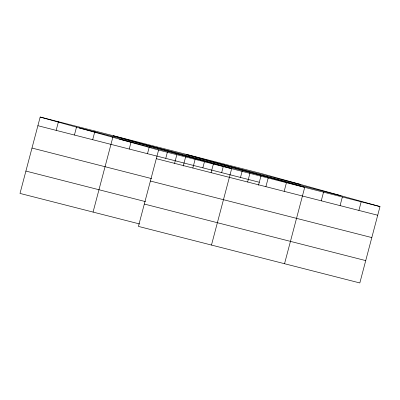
<?xml version="1.0" encoding="UTF-8"?>
<svg xmlns="http://www.w3.org/2000/svg" width="400" height="400" viewBox="0 0 400 400"><rect width="100%" height="100%" fill="white"/><g stroke="black" fill="none" stroke-linecap="round" stroke-linejoin="round"><path stroke-width="0.6" d="M40.175 117.05L158.585 150.03L138.41 226.395L359.825 282.95L380 206.58L261.59 173.605L40.175 117.05L20 193.42L139.615 223.97M56.16 130.37L58.445 121.715M74.425 135.035L76.56 126.96M92.69 139.7L94.975 131.05M93.065 212.08L112.94 136.87M129.225 149.035L131.055 142.11M147.49 153.7L149.32 146.775M165.755 158.365L167.435 152.02M174.565 163.345L176.855 154.695M183.225 166.05L185.7 156.685M192.835 168.015L195.12 159.36M202.845 167.835L204.52 161.49M211.1 172.68L213.385 164.025M221.665 172.645L223.34 166.295M211.475 245.06L231.655 168.69L113.245 135.715M240.485 177.45L242.16 171.105M247.635 182.01L249.92 173.355M258.505 185.275L260.98 175.91M265.9 186.675L268.185 178.02M284.165 191.34L286.455 182.685M284.54 263.72L304.72 187.355L186.31 154.375M321.255 200.815L323.54 192.16M340.075 205.62L342.36 196.965M358.895 210.425L361.18 201.775M79.25 127.935L300.665 184.485M119.51 139.145L340.925 195.7M158.585 150.03L380 206.58M37.89 125.705L259.305 182.255M156.3 158.68L377.715 215.235M31.985 148.05L151.605 178.605M150.395 181.03L371.81 237.58M25.905 171.075L145.52 201.625M144.315 204.05L365.725 260.605"/></g></svg>
